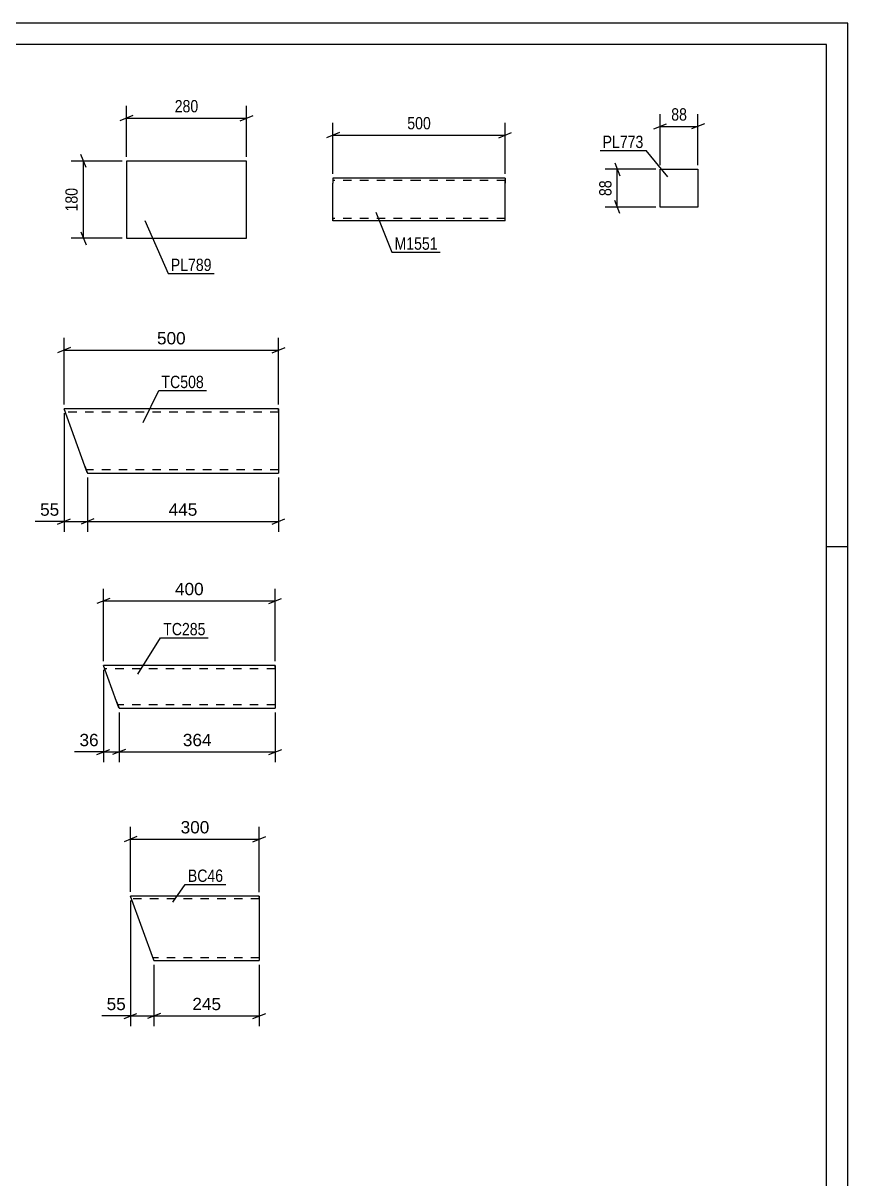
# Model space of a CAD drawing. Header units: millimetres. Extents: x 0 to 594, y 0 to 420.
# Drawn here: x 401.9 to 594, y 150.8 to 420 of the extents above; entities that cross this region are included whole.
import ezdxf

# ---------------------------------------------------------------- set-up
doc = ezdxf.new("R2010")
doc.units = ezdxf.units.MM
doc.linetypes.add('DXK_LINE_DOT2', pattern=[3.9198, 1.9599, -1.9599])
doc.styles.add('Arial', font='ARIAL.TTF', dxfattribs={"height": 0.2})
doc.styles.add('Arial Narrow', font='ARIALN.TTF', dxfattribs={"height": 0.2})

# ---------------------------------------------------------------- blocks, each defined once
blk = doc.blocks.new('Unknown-284930103-1131 - 20256')
at = {"color": 5, "linetype": 'Continuous'}
for p, q in [((594, 420), (0, 420)), ((594, 0), (594, 420)), ((589, 415), (5, 415)), ((589, 5), (589, 415)), ((594, 298), (589, 298))]:
    blk.add_line(p, q, dxfattribs=at)
blk = doc.blocks.new('Part-284930103-13878 - 13877')
at = {"color": 2, "linetype": 'Continuous'}
for p, q in [((432.32, 201.73), (426.89, 216.64)), ((456.89, 216.64), (426.89, 216.64)), ((456.89, 216.64), (456.89, 216.55)), ((456.89, 216.55), (456.89, 201.64)), ((432.35, 201.64), (432.32, 201.73)), ((432.35, 201.64), (456.89, 201.64))]:
    blk.add_line(p, q, dxfattribs=at)
at = {"color": 7, "linetype": 'DXK_LINE_DOT2'}
for p, q in [((456.89, 216.04), (427.11, 216.04)), ((456.89, 216.29), (456.89, 216.64)), ((456.89, 202.24), (432.14, 202.24))]:
    blk.add_line(p, q, dxfattribs=at)
blk = doc.blocks.new('Part-284930103-13886 - 13885')
at = {"color": 2, "linetype": 'Continuous'}
for p, q in [((423.63, 261.99), (420.57, 270.39)), ((460.57, 270.39), (420.57, 270.39)), ((460.57, 270.39), (460.57, 260.39)), ((423.63, 261.99), (424.21, 260.39)), ((424.21, 260.39), (460.57, 260.39))]:
    blk.add_line(p, q, dxfattribs=at)
at = {"color": 7, "linetype": 'DXK_LINE_DOT2'}
for p, q in [((460.57, 269.59), (420.86, 269.59)), ((460.57, 269.92), (460.57, 270.39)), ((424.17, 260.51), (423.63, 261.99)), ((460.57, 261.19), (423.92, 261.19))]:
    blk.add_line(p, q, dxfattribs=at)
blk = doc.blocks.new('Part-284930103-13870 - 13869')
at = {"color": 2, "linetype": 'Continuous'}
for p, q in [((416.27, 316.78), (411.39, 330.18)), ((461.39, 330.18), (411.39, 330.18)), ((461.39, 330.18), (461.39, 315.18)), ((416.27, 316.78), (416.85, 315.18)), ((416.85, 315.18), (461.39, 315.18))]:
    blk.add_line(p, q, dxfattribs=at)
at = {"color": 7, "linetype": 'DXK_LINE_DOT2'}
for p, q in [((461.39, 329.38), (411.68, 329.38)), ((461.39, 329.71), (461.39, 330.18)), ((416.8, 315.3), (416.27, 316.78)), ((461.39, 315.98), (416.56, 315.98))]:
    blk.add_line(p, q, dxfattribs=at)
blk = doc.blocks.new('Part-284930103-1583 - 1567')
at = {"color": 2, "linetype": 'Continuous'}
for p, q in [((550.28, 377.15), (550.28, 385.95)), ((550.28, 385.95), (559.08, 385.95)), ((559.08, 385.95), (559.08, 377.15)), ((559.08, 377.15), (550.28, 377.15))]:
    blk.add_line(p, q, dxfattribs=at)
blk = doc.blocks.new('Part-284930103-1556 - 1540')
at = {"color": 2, "linetype": 'Continuous'}
for p, q in [((474.05, 383.91), (474.05, 382.71)), ((494.05, 383.91), (474.05, 383.91)), ((474.05, 374.65), (474.05, 382.71)), ((514.15, 383.91), (494.15, 383.91)), ((514.15, 383.91), (514.15, 383.81)), ((514.15, 383.81), (514.15, 382.71)), ((514.15, 373.91), (514.15, 382.71)), ((474.05, 374), (474.05, 374.65)), ((474.05, 373.91), (474.05, 374)), ((494.05, 373.91), (474.05, 373.91)), ((514.15, 373.91), (494.15, 373.91))]:
    blk.add_line(p, q, dxfattribs=at)
at = {"color": 7, "linetype": 'DXK_LINE_DOT2'}
for p, q in [((494.05, 383.31), (474.05, 383.31)), ((514.15, 383.31), (494.15, 383.31)), ((514.15, 383.91), (514.15, 383.91)), ((514.15, 382.71), (514.15, 383.55)), ((474.05, 374.65), (474.05, 374.26)), ((474.05, 374.51), (474.05, 374.55)), ((494.05, 374.51), (474.05, 374.51)), ((514.15, 374.51), (494.15, 374.51)), ((514.15, 374.51), (514.15, 374.55)), ((474.05, 373.91), (474.05, 373.91))]:
    blk.add_line(p, q, dxfattribs=at)
blk = doc.blocks.new('Part-284930103-1513 - 1497')
at = {"color": 2, "linetype": 'Continuous'}
for p, q in [((425.92, 387.87), (425.92, 369.87)), ((453.92, 387.87), (425.92, 387.87)), ((453.92, 369.87), (453.92, 387.87)), ((425.92, 369.87), (453.92, 369.87))]:
    blk.add_line(p, q, dxfattribs=at)
blk = doc.blocks.new('StraightDimension-284930103-14176 - 13877')
at = {"color": 7, "linetype": 'Continuous'}
for p, q in [((432.35, 200.64), (432.35, 186.34)), ((456.89, 200.64), (456.89, 186.34)), ((433.85, 189.34), (430.85, 188.14)), ((432.35, 188.74), (456.89, 188.74)), ((455.39, 188.14), (458.39, 189.34))]:
    blk.add_line(p, q, dxfattribs=at)
at = {"color": 0}
blk.add_wipeout([(448.56, 189.49), (448.56, 193.69), (440.69, 193.69), (440.69, 189.49)], dxfattribs=at)
at = {"color": 3, "style": 'Arial'}
blk.add_text('245', height=2.865, dxfattribs=at).set_placement((441.29, 190.09))
blk = doc.blocks.new('StraightDimension-284930103-14156 - 13877')
at = {"color": 7, "linetype": 'Continuous'}
for p, q in [((426.89, 217.64), (426.89, 232.76)), ((456.89, 217.6), (456.89, 232.76)), ((428.39, 230.51), (425.39, 229.31)), ((426.89, 229.91), (456.89, 229.91)), ((455.39, 229.31), (458.39, 230.51))]:
    blk.add_line(p, q, dxfattribs=at)
at = {"color": 0}
blk.add_wipeout([(445.83, 230.66), (445.83, 234.86), (437.96, 234.86), (437.96, 230.66)], dxfattribs=at)
at = {"color": 3, "style": 'Arial'}
blk.add_text('300', height=2.865, dxfattribs=at).set_placement((438.56, 231.26))
blk = doc.blocks.new('StraightDimension-284930103-14177 - 13877')
at = {"color": 7, "linetype": 'Continuous'}
for p, q in [((426.89, 215.64), (426.89, 186.34)), ((432.35, 200.64), (432.35, 186.34)), ((425.39, 188.14), (428.39, 189.34)), ((426.89, 188.74), (432.35, 188.74)), ((433.85, 189.34), (430.85, 188.14))]:
    blk.add_line(p, q, dxfattribs=at)
at = {"color": 0}
blk.add_wipeout([(426.37, 189.49), (426.37, 193.69), (420.72, 193.69), (420.72, 189.49)], dxfattribs=at)
at = {"color": 7, "linetype": 'Continuous'}
blk.add_line((426.89, 188.74), (420.2, 188.74), dxfattribs=at)
blk.add_line((426.89, 188.74), (420.2, 188.74), dxfattribs=at)
at = {"color": 3, "style": 'Arial'}
blk.add_text('55', height=2.865, dxfattribs=at).set_placement((421.32, 190.09))
blk = doc.blocks.new('StraightDimension-284930103-14080 - 13885')
at = {"color": 7, "linetype": 'Continuous'}
for p, q in [((420.57, 271.39), (420.57, 288.25)), ((460.57, 271.39), (460.57, 288.25)), ((422.07, 286), (419.07, 284.8)), ((420.57, 285.4), (460.57, 285.4)), ((459.07, 284.8), (462.07, 286))]:
    blk.add_line(p, q, dxfattribs=at)
at = {"color": 0}
blk.add_wipeout([(444.51, 286.15), (444.51, 290.35), (436.64, 290.35), (436.64, 286.15)], dxfattribs=at)
at = {"color": 3, "style": 'Arial'}
blk.add_text('400', height=2.865, dxfattribs=at).set_placement((437.24, 286.75))
blk = doc.blocks.new('StraightDimension-284930103-14097 - 13885')
at = {"color": 7, "linetype": 'Continuous'}
for p, q in [((424.21, 259.39), (424.21, 247.83)), ((460.61, 259.39), (460.61, 247.83)), ((425.71, 250.83), (422.71, 249.63)), ((459.11, 249.63), (462.11, 250.83)), ((424.21, 250.23), (460.61, 250.23))]:
    blk.add_line(p, q, dxfattribs=at)
at = {"color": 0}
blk.add_wipeout([(446.35, 250.98), (446.35, 255.18), (438.48, 255.18), (438.48, 250.98)], dxfattribs=at)
at = {"color": 3, "style": 'Arial'}
blk.add_text('364', height=2.865, dxfattribs=at).set_placement((439.08, 251.58))
blk = doc.blocks.new('StraightDimension-284930103-14098 - 13885')
at = {"color": 7, "linetype": 'Continuous'}
for p, q in [((420.57, 269.39), (420.57, 247.83)), ((424.21, 259.39), (424.21, 247.83)), ((419.07, 249.63), (422.07, 250.83)), ((425.71, 250.83), (422.71, 249.63)), ((420.57, 250.23), (424.21, 250.23))]:
    blk.add_line(p, q, dxfattribs=at)
at = {"color": 0}
blk.add_wipeout([(420.05, 250.98), (420.05, 255.18), (414.4, 255.18), (414.4, 250.98)], dxfattribs=at)
at = {"color": 7, "linetype": 'Continuous'}
blk.add_line((420.57, 250.23), (413.87, 250.23), dxfattribs=at)
blk.add_line((420.57, 250.23), (413.87, 250.23), dxfattribs=at)
at = {"color": 3, "style": 'Arial'}
blk.add_text('36', height=2.865, dxfattribs=at).set_placement((415, 251.58))
blk = doc.blocks.new('StraightDimension-284930103-14033 - 13869')
at = {"color": 7, "linetype": 'Continuous'}
for p, q in [((411.39, 331.18), (411.39, 346.67)), ((461.39, 331.18), (461.39, 346.67)), ((412.89, 344.42), (409.89, 343.22)), ((411.39, 343.82), (461.39, 343.82)), ((459.89, 343.22), (462.89, 344.42))]:
    blk.add_line(p, q, dxfattribs=at)
at = {"color": 0}
blk.add_wipeout([(440.32, 344.57), (440.32, 348.77), (432.45, 348.77), (432.45, 344.57)], dxfattribs=at)
at = {"color": 3, "style": 'Arial'}
blk.add_text('500', height=2.865, dxfattribs=at).set_placement((433.05, 345.17))
blk = doc.blocks.new('StraightDimension-284930103-14044 - 13869')
at = {"color": 7, "linetype": 'Continuous'}
for p, q in [((416.85, 314.18), (416.85, 301.5)), ((461.35, 314.18), (461.35, 301.5)), ((418.35, 304.5), (415.35, 303.3)), ((459.85, 303.3), (462.85, 304.5)), ((416.85, 303.9), (461.35, 303.9))]:
    blk.add_line(p, q, dxfattribs=at)
at = {"color": 0}
blk.add_wipeout([(443.03, 304.65), (443.03, 308.85), (435.16, 308.85), (435.16, 304.65)], dxfattribs=at)
at = {"color": 3, "style": 'Arial'}
blk.add_text('445', height=2.865, dxfattribs=at).set_placement((435.76, 305.25))
blk = doc.blocks.new('StraightDimension-284930103-14045 - 13869')
at = {"color": 7, "linetype": 'Continuous'}
for p, q in [((411.39, 329.18), (411.39, 301.5)), ((416.85, 314.18), (416.85, 301.5)), ((409.89, 303.3), (412.89, 304.5)), ((418.35, 304.5), (415.35, 303.3)), ((411.39, 303.9), (416.85, 303.9))]:
    blk.add_line(p, q, dxfattribs=at)
at = {"color": 0}
blk.add_wipeout([(410.86, 304.65), (410.86, 308.85), (405.22, 308.85), (405.22, 304.65)], dxfattribs=at)
at = {"color": 7, "linetype": 'Continuous'}
blk.add_line((411.39, 303.9), (404.69, 303.9), dxfattribs=at)
blk.add_line((411.39, 303.9), (404.69, 303.9), dxfattribs=at)
at = {"color": 3, "style": 'Arial'}
blk.add_text('55', height=2.865, dxfattribs=at).set_placement((405.82, 305.25))
blk = doc.blocks.new('StraightDimension-284930103-1585 - 1567')
at = {"color": 7, "linetype": 'Continuous'}
for p, q in [((550.28, 386.95), (550.28, 398.8)), ((559.08, 386.95), (559.08, 398.8)), ((548.78, 395.35), (551.78, 396.55)), ((550.28, 395.95), (559.08, 395.95)), ((560.58, 396.55), (557.58, 395.35))]:
    blk.add_line(p, q, dxfattribs=at)
at = {"color": 0}
blk.add_wipeout([(557.11, 396.7), (557.11, 400.9), (552.25, 400.9), (552.25, 396.7)], dxfattribs=at)
at = {"color": 3, "style": 'Arial Narrow'}
blk.add_text('88', height=2.863, dxfattribs=at).set_placement((552.85, 397.3))
blk = doc.blocks.new('StraightDimension-284930103-1596 - 1567')
at = {"color": 7, "linetype": 'Continuous'}
for p, q in [((549.28, 385.95), (537.43, 385.95)), ((539.68, 387.45), (540.88, 384.45)), ((540.28, 377.15), (540.28, 385.95)), ((549.28, 377.15), (537.43, 377.15)), ((540.88, 375.65), (539.68, 378.65))]:
    blk.add_line(p, q, dxfattribs=at)
at = {"color": 0}
blk.add_wipeout([(539.53, 383.98), (535.33, 383.98), (535.33, 379.12), (539.53, 379.12)], dxfattribs=at)
at = {"color": 3, "style": 'Arial Narrow'}
blk.add_text('88', height=2.863, rotation=90.0002, dxfattribs=at).set_placement((538.93, 379.72))
blk = doc.blocks.new('StraightDimension-284930103-1559 - 1540')
at = {"color": 7, "linetype": 'Continuous'}
for p, q in [((474.05, 384.91), (474.05, 396.76)), ((514.15, 384.91), (514.15, 396.76)), ((475.55, 394.51), (472.55, 393.31)), ((474.05, 393.91), (514.15, 393.91)), ((512.65, 393.31), (515.65, 394.51))]:
    blk.add_line(p, q, dxfattribs=at)
at = {"color": 0}
blk.add_wipeout([(497.44, 394.66), (497.44, 398.86), (490.76, 398.86), (490.76, 394.66)], dxfattribs=at)
at = {"color": 3, "style": 'Arial Narrow'}
blk.add_text('500', height=2.863, dxfattribs=at).set_placement((491.36, 395.26))
blk = doc.blocks.new('StraightDimension-284930103-1515 - 1497')
at = {"color": 7, "linetype": 'Continuous'}
for p, q in [((424.92, 387.87), (413.07, 387.87)), ((416.52, 386.37), (415.32, 389.37)), ((415.92, 369.87), (415.92, 387.87)), ((424.92, 369.87), (413.07, 369.87)), ((415.32, 371.37), (416.52, 368.37))]:
    blk.add_line(p, q, dxfattribs=at)
at = {"color": 0}
blk.add_wipeout([(415.17, 382.22), (410.97, 382.22), (410.97, 375.53), (415.17, 375.53)], dxfattribs=at)
at = {"color": 3, "style": 'Arial Narrow'}
blk.add_text('180', height=2.863, rotation=90.0002, dxfattribs=at).set_placement((414.57, 376.13))
blk = doc.blocks.new('StraightDimension-284930103-1526 - 1497')
at = {"color": 7, "linetype": 'Continuous'}
for p, q in [((427.42, 398.47), (424.42, 397.27)), ((425.92, 388.87), (425.92, 400.72)), ((452.42, 397.27), (455.42, 398.47)), ((453.92, 388.87), (453.92, 400.72)), ((425.92, 397.87), (453.92, 397.87))]:
    blk.add_line(p, q, dxfattribs=at)
at = {"color": 0}
blk.add_wipeout([(443.26, 398.62), (443.26, 402.82), (436.58, 402.82), (436.58, 398.62)], dxfattribs=at)
at = {"color": 3, "style": 'Arial Narrow'}
blk.add_text('280', height=2.863, dxfattribs=at).set_placement((437.18, 399.22))
blk = doc.blocks.new('Mark-284930103-13911 - 13877')
at = {"color": 0}
blk.add_wipeout([(448.46, 219.97), (448.46, 222.97), (440.24, 222.97), (440.24, 219.97)], dxfattribs=at)
blk.add_wipeout([(448.46, 219.97), (448.46, 222.97), (440.24, 222.97), (440.24, 219.97)], dxfattribs=at)
at = {"color": 30, "linetype": 'Continuous'}
for p, q in [((436.78, 215.24), (439.64, 219.37)), ((439.64, 219.37), (449.06, 219.37))]:
    blk.add_line(p, q, dxfattribs=at)
at = {"color": 3, "style": 'Arial Narrow'}
blk.add_text('BC46', height=2.863, dxfattribs=at).set_placement((440.24, 219.97))
blk = doc.blocks.new('Mark-284930103-13908 - 13885')
at = {"color": 0}
blk.add_wipeout([(444.37, 277.41), (444.37, 280.41), (434.5, 280.41), (434.5, 277.41)], dxfattribs=at)
blk.add_wipeout([(444.37, 277.41), (444.37, 280.41), (434.5, 280.41), (434.5, 277.41)], dxfattribs=at)
at = {"color": 30, "linetype": 'Continuous'}
for p, q in [((428.6, 268.36), (433.9, 276.81)), ((433.9, 276.81), (444.97, 276.81))]:
    blk.add_line(p, q, dxfattribs=at)
at = {"color": 3, "style": 'Arial Narrow'}
blk.add_text('TC285', height=2.863, dxfattribs=at).set_placement((434.5, 277.41))
blk = doc.blocks.new('Mark-284930103-13902 - 13869')
at = {"color": 0}
blk.add_wipeout([(443.96, 334.99), (443.96, 337.99), (434.1, 337.99), (434.1, 334.99)], dxfattribs=at)
blk.add_wipeout([(443.96, 334.99), (443.96, 337.99), (434.1, 337.99), (434.1, 334.99)], dxfattribs=at)
at = {"color": 30, "linetype": 'Continuous'}
for p, q in [((429.85, 326.94), (433.5, 334.39)), ((433.5, 334.39), (444.56, 334.39))]:
    blk.add_line(p, q, dxfattribs=at)
at = {"color": 3, "style": 'Arial Narrow'}
blk.add_text('TC508', height=2.863, dxfattribs=at).set_placement((434.1, 334.99))
blk = doc.blocks.new('Mark-284930103-1579 - 1567')
at = {"color": 0}
blk.add_wipeout([(546.37, 390.91), (546.37, 393.91), (536.86, 393.91), (536.86, 390.91)], dxfattribs=at)
blk.add_wipeout([(546.37, 390.91), (546.37, 393.91), (536.86, 393.91), (536.86, 390.91)], dxfattribs=at)
at = {"color": 30, "linetype": 'Continuous'}
for p in [(536.26, 390.31), (552.07, 384.16)]:
    blk.add_line(p, (546.97, 390.31), dxfattribs=at)
at = {"color": 3, "style": 'Arial Narrow'}
blk.add_text('PL773', height=2.863, dxfattribs=at).set_placement((536.86, 390.91))
blk = doc.blocks.new('Mark-284930103-1552 - 1540')
at = {"color": 0}
blk.add_wipeout([(498.45, 367.22), (498.45, 370.22), (488.39, 370.22), (488.39, 367.22)], dxfattribs=at)
blk.add_wipeout([(498.45, 367.22), (498.45, 370.22), (488.39, 370.22), (488.39, 367.22)], dxfattribs=at)
at = {"color": 30, "linetype": 'Continuous'}
for p, q in [((484.07, 375.93), (487.79, 366.62)), ((487.79, 366.62), (499.05, 366.62))]:
    blk.add_line(p, q, dxfattribs=at)
at = {"color": 3, "style": 'Arial Narrow'}
blk.add_text('M1551', height=2.863, dxfattribs=at).set_placement((488.39, 367.22))
blk = doc.blocks.new('Mark-284930103-1509 - 1497')
at = {"color": 0}
blk.add_wipeout([(445.78, 362.26), (445.78, 365.26), (436.27, 365.26), (436.27, 362.26)], dxfattribs=at)
blk.add_wipeout([(445.78, 362.26), (445.78, 365.26), (436.27, 365.26), (436.27, 362.26)], dxfattribs=at)
at = {"color": 30, "linetype": 'Continuous'}
for p, q in [((430.22, 374.04), (435.67, 361.66)), ((435.67, 361.66), (446.38, 361.66))]:
    blk.add_line(p, q, dxfattribs=at)
at = {"color": 3, "style": 'Arial Narrow'}
blk.add_text('PL789', height=2.863, dxfattribs=at).set_placement((436.27, 362.26))

msp = doc.modelspace()

# ---------------------------------------------------------------- block references
for name in ['Unknown-284930103-1131 - 20256', 'Part-284930103-1513 - 1497', 'Part-284930103-1583 - 1567', 'Part-284930103-1556 - 1540', 'Part-284930103-13870 - 13869', 'Part-284930103-13886 - 13885', 'Part-284930103-13878 - 13877']:
    msp.add_blockref(name, (0, 0))

# ---------------------------------------------------------------- next in the draw order: block references
for name in ['StraightDimension-284930103-1559 - 1540', 'StraightDimension-284930103-1585 - 1567', 'StraightDimension-284930103-1515 - 1497', 'Mark-284930103-1552 - 1540', 'Mark-284930103-1509 - 1497', 'StraightDimension-284930103-14033 - 13869', 'StraightDimension-284930103-14044 - 13869', 'StraightDimension-284930103-14080 - 13885', 'StraightDimension-284930103-14097 - 13885', 'StraightDimension-284930103-14156 - 13877', 'StraightDimension-284930103-14176 - 13877']:
    msp.add_blockref(name, (0, 0))

# ---------------------------------------------------------------- next in the draw order: block references
for name in ['StraightDimension-284930103-1526 - 1497', 'StraightDimension-284930103-1596 - 1567', 'Mark-284930103-13902 - 13869', 'StraightDimension-284930103-14045 - 13869', 'Mark-284930103-13908 - 13885', 'StraightDimension-284930103-14098 - 13885', 'Mark-284930103-13911 - 13877', 'StraightDimension-284930103-14177 - 13877']:
    msp.add_blockref(name, (0, 0))

# ---------------------------------------------------------------- next in the draw order: block references
msp.add_blockref('Mark-284930103-1579 - 1567', (0, 0))

doc.saveas('drawing.dxf')
